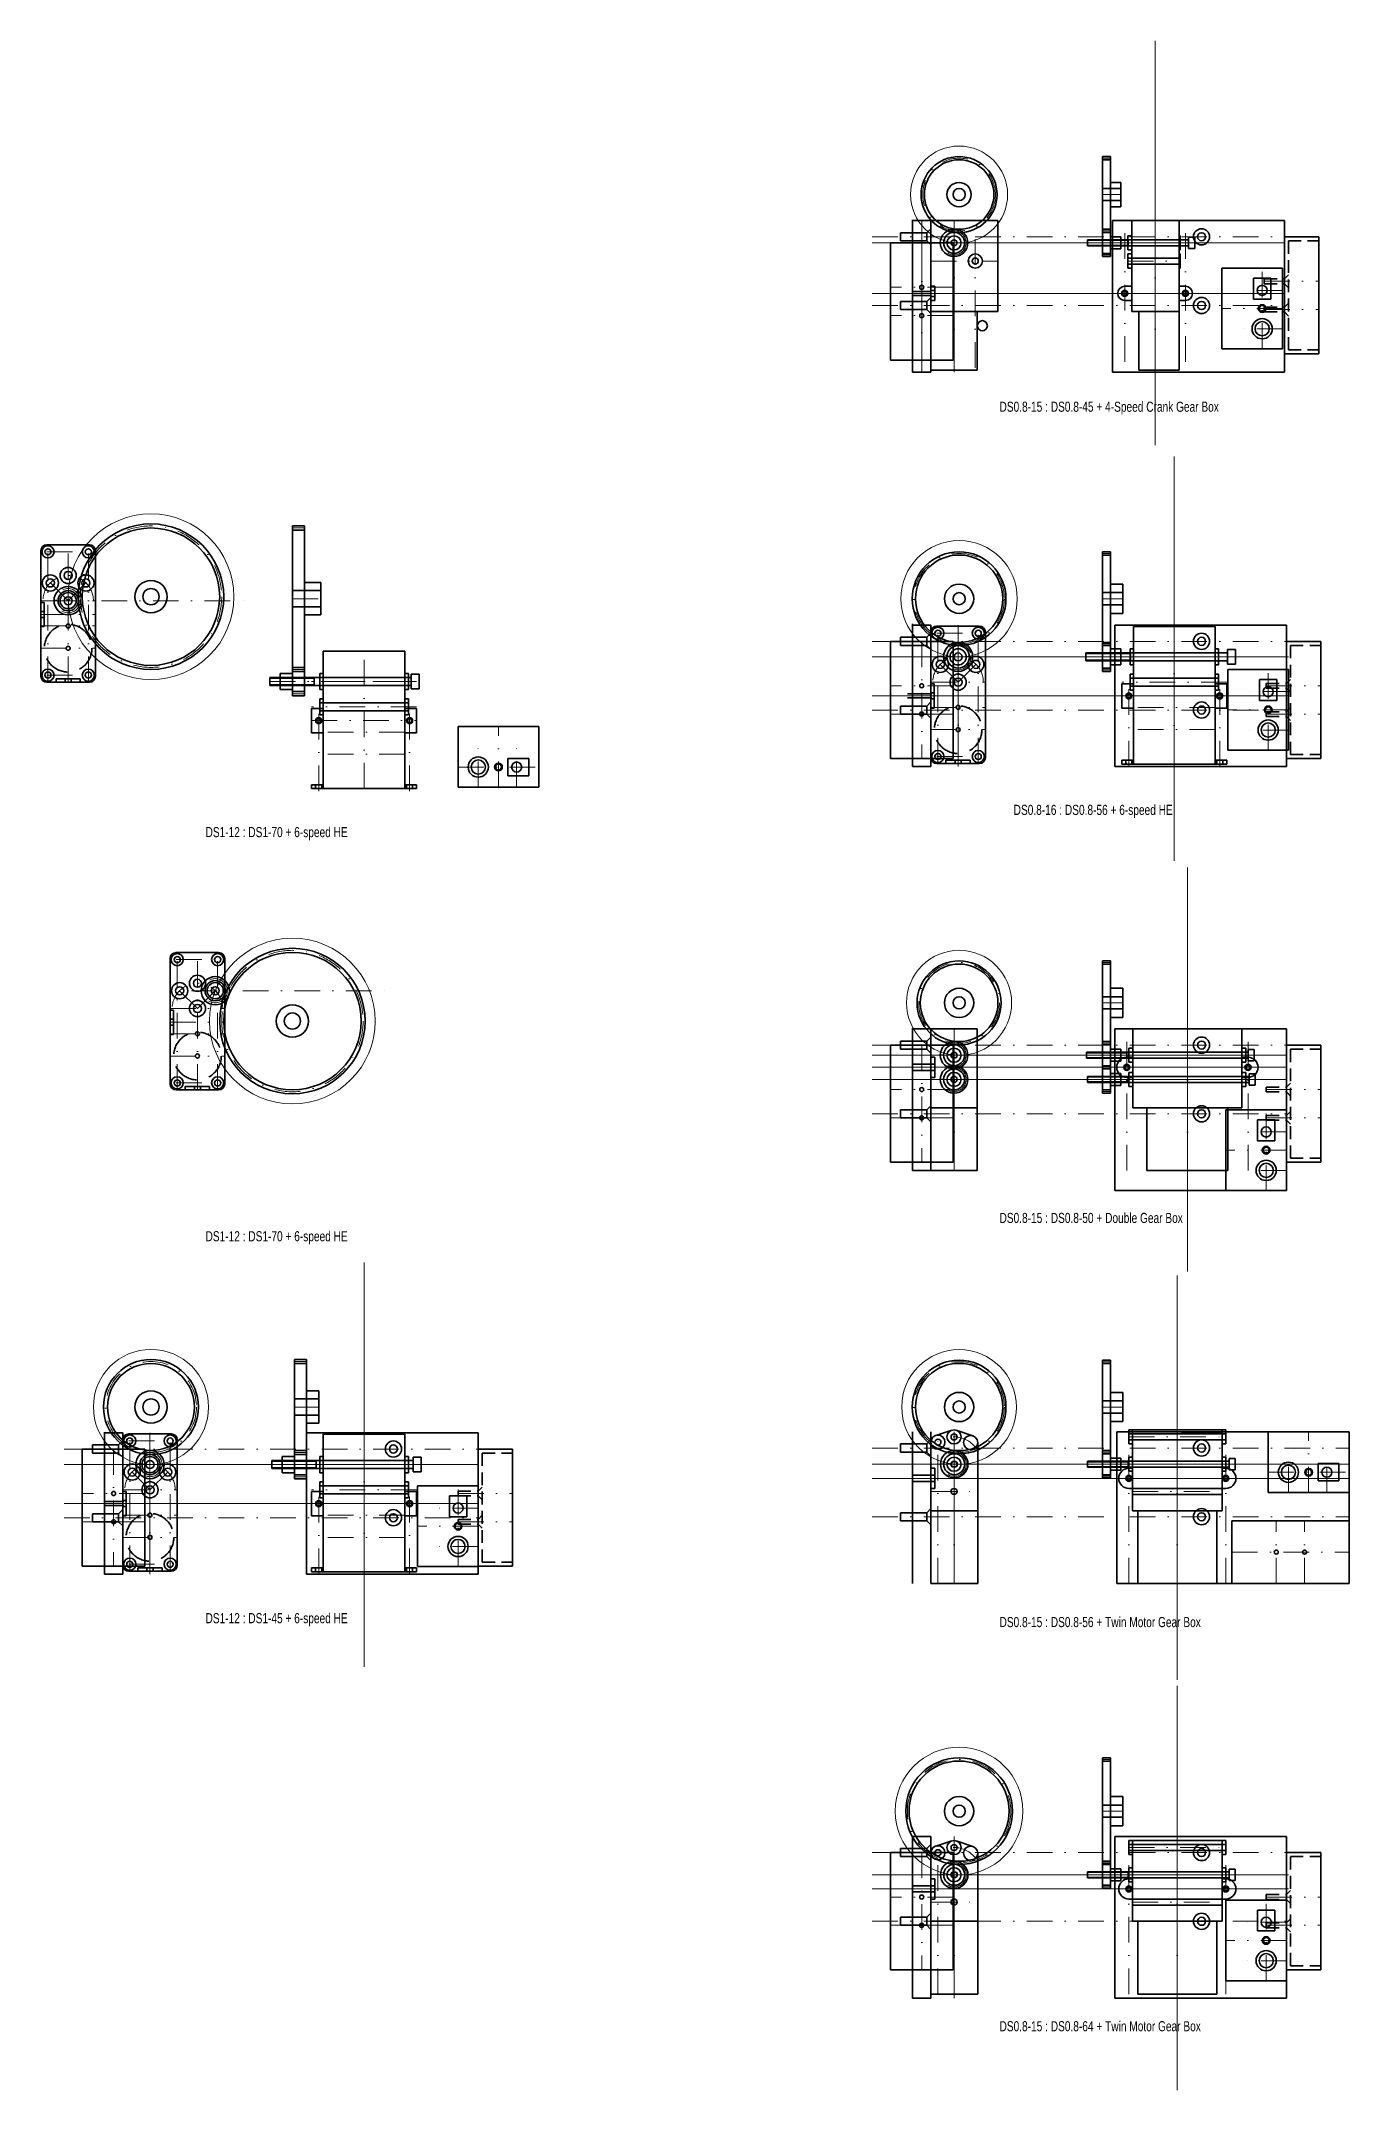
# Model space of a CAD drawing. Header units: millimetres. Extents: x 76 to 723, y -129 to 885.
import ezdxf

# ---------------------------------------------------------------- set-up
doc = ezdxf.new("R2010")
doc.units = ezdxf.units.MM
for name, pattern in [('DASHDOT', [25.4, 12.7, -6.35, 0, -6.35]), ('DASHED', [19.05, 12.7, -6.35]), ('DASHED2', [9.525, 6.35, -3.175])]:
    doc.linetypes.add(name, pattern=pattern)
doc.layers.get('0').update_dxf_attribs({"linetype": 'CONTINUOUS', "lineweight": 0})
for name, color, linetype, lineweight in [('AUX', 1, 'CONTINUOUS', 18), ('CENTER', 7, 'DASHDOT', 18), ('CONTOUR', 7, 'CONTINUOUS', 35), ('TEXT', 7, 'CONTINUOUS', 18)]:
    doc.layers.add(name, color=color, linetype=linetype, lineweight=lineweight)
doc.styles.get("Standard").update_dxf_attribs({"font": 'txt', "width": 0.75})

# ---------------------------------------------------------------- blocks, each defined once
blk = doc.blocks.new('controller front')
at = {"layer": 'CENTER'}
for p, q in [((20, -20), (20, 20)), ((30, 0), (0, 0)), ((30, 9), (6, 9)), ((30, -10), (6, -10))]:
    blk.add_line(p, q, dxfattribs=at)
at = {"layer": 'CONTOUR'}
for p, q in [((0, -20), (0, 20)), ((0, 20), (30, 20)), ((15.7, 4.7), (15.7, 15)), ((24.3, 15), (15.7, 15)), ((24.3, 4.7), (24.3, 15)), ((30, -20), (30, 20)), ((24.3, 4.7), (15.7, 4.7)), ((30, -20), (0, -20))]:
    blk.add_line(p, q, dxfattribs=at)
for centre, radius in [((20, 9), 2.5), ((20, 0), 1.9), ((20, 0), 1.5), ((20, -10), 5), ((20, -10), 3.5)]:
    blk.add_circle(centre, radius, dxfattribs=at)
blk = doc.blocks.new('battery 2AA front')
at = {"layer": 'CENTER'}
for p, q in [((22, -15.5), (22, 15.5)), ((36, -15.5), (36, 15.5)), ((0, 0), (58, 0))]:
    blk.add_line(p, q, dxfattribs=at)
at = {"layer": 'CONTOUR'}
for p, q in [((0, -15.5), (0, 15.5)), ((0, 15.5), (58, 15.5)), ((58, -15.5), (58, 15.5)), ((0, -15.5), (58, -15.5))]:
    blk.add_line(p, q, dxfattribs=at)
for centre in [(22, 0), (36, 0)]:
    blk.add_circle(centre, 1, dxfattribs=at)
blk = doc.blocks.new('DS1-45 front')
at = {"layer": 'CENTER'}
blk.add_circle((0, 0), 22.5, dxfattribs=at)
at = {"layer": 'CONTOUR'}
for radius in [23.5, 21.5, 8, 4]:
    blk.add_circle((0, 0), radius, dxfattribs=at)
blk = doc.blocks.new('DS0.8-64 front')
at = {"layer": 'CENTER'}
blk.add_circle((0, 0), 25.6, dxfattribs=at)
at = {"layer": 'CONTOUR'}
for radius in [26.4, 24.8, 7.25, 3]:
    blk.add_circle((0, 0), radius, dxfattribs=at)
blk = doc.blocks.new('DS0.8-56 front')
at = {"layer": 'CENTER'}
blk.add_circle((0, 0), 22.4, dxfattribs=at)
at = {"layer": 'CONTOUR'}
for radius in [23.2, 21.6, 7.25, 3]:
    blk.add_circle((0, 0), radius, dxfattribs=at)
blk = doc.blocks.new('DS0.8-50 front')
at = {"layer": 'CENTER'}
blk.add_circle((0, 0), 20, dxfattribs=at)
at = {"layer": 'CONTOUR'}
for radius in [20.8, 19.2, 7.25, 3]:
    blk.add_circle((0, 0), radius, dxfattribs=at)
blk = doc.blocks.new('DS0.8-45 front')
at = {"layer": 'CENTER'}
blk.add_circle((0, 0), 18, dxfattribs=at)
at = {"layer": 'CONTOUR'}
for radius in [18.8, 17.2, 6, 3]:
    blk.add_circle((0, 0), radius, dxfattribs=at)
blk = doc.blocks.new('DS0.8-15 front')
at = {"layer": 'CENTER'}
blk.add_circle((0, 0), 6, dxfattribs=at)
at = {"layer": 'CONTOUR'}
for radius in [6.8, 5.2, 1.5]:
    blk.add_circle((0, 0), radius, dxfattribs=at)
blk = doc.blocks.new('DS1-12 side')
at = {"layer": 'CENTER'}
for p, q in [((6, 6), (0, 6)), ((6, -6), (0, -6))]:
    blk.add_line(p, q, dxfattribs=at)
at = {"layer": 'CONTOUR'}
for p, q in [((6, 7), (0, 7)), ((0, -7), (0, 7)), ((6, 5), (0, 5)), ((12, 2), (0, 2)), ((6, -7), (6, 7)), ((12, 4), (6, 4)), ((12, -4), (12, 4)), ((12, -2), (0, -2)), ((6, -5), (0, -5)), ((6, -7), (0, -7)), ((12, -4), (6, -4))]:
    blk.add_line(p, q, dxfattribs=at)
blk = doc.blocks.new('DS0.8-15 side')
at = {"layer": 'CENTER'}
for p, q in [((0, 6), (4, 6)), ((0, -6), (4, -6))]:
    blk.add_line(p, q, dxfattribs=at)
at = {"layer": 'CONTOUR'}
for p, q in [((0, 6.8), (4, 6.8)), ((0, -6.8), (0, 6.8)), ((0, 5.2), (4, 5.2)), ((0, 1.5), (9, 1.5)), ((4, -6.8), (4, 6.8)), ((4, 3), (9, 3)), ((9, -3), (9, 3)), ((0, -1.5), (9, -1.5)), ((0, -5.2), (4, -5.2)), ((0, -6.8), (4, -6.8)), ((4, -3), (9, -3))]:
    blk.add_line(p, q, dxfattribs=at)
blk = doc.blocks.new('DS0.8-16 side')
at = {"layer": 'CENTER'}
for p, q in [((0, 6.4), (4, 6.4)), ((0, 0), (9, 0)), ((0, -6.4), (4, -6.4))]:
    blk.add_line(p, q, dxfattribs=at)
at = {"layer": 'CONTOUR'}
for p, q in [((0, 7.2), (4, 7.2)), ((0, -7.2), (0, 7)), ((0, 5.6), (4, 5.6)), ((0, 2), (9, 2)), ((4, -7.2), (4, 7.2)), ((4, 4), (9, 4)), ((9, -4), (9, 4)), ((0, -2), (9, -2)), ((0, -5.6), (4, -5.6)), ((0, -7.2), (4, -7.2)), ((4, -4), (9, -4))]:
    blk.add_line(p, q, dxfattribs=at)
blk = doc.blocks.new('DS0.8-45 side')
at = {"layer": 'CENTER'}
for p, q in [((0, 18), (4, 18)), ((0, 0), (9, 0)), ((0, -18), (4, -18))]:
    blk.add_line(p, q, dxfattribs=at)
at = {"layer": 'CONTOUR'}
for p, q in [((0, 18.8), (4, 18.8)), ((0, -18.8), (0, 18.8)), ((0, 17.2), (4, 17.2)), ((4, -18.8), (4, 18.8)), ((0, 3), (9, 3)), ((4, 6), (9, 6)), ((9, -6), (9, 6)), ((0, -3), (9, -3)), ((4, -6), (9, -6)), ((0, -17.2), (4, -17.2)), ((0, -18.8), (4, -18.8))]:
    blk.add_line(p, q, dxfattribs=at)
blk = doc.blocks.new('DS0.8-50 side')
at = {"layer": 'CENTER'}
for p, q in [((0, 20), (4, 20)), ((0, 0), (10, 0)), ((0, -20), (4, -20))]:
    blk.add_line(p, q, dxfattribs=at)
at = {"layer": 'CONTOUR'}
for p, q in [((0, 20.8), (4, 20.8)), ((0, -20.8), (0, 20.8)), ((4, -20.8), (4, 20.8)), ((0, 19.2), (4, 19.2)), ((0, 3), (10, 3)), ((4, 7.25), (10, 7.25)), ((10, -7.25), (10, 7.25)), ((0, -3), (10, -3)), ((4, -7.25), (10, -7.25)), ((0, -19.2), (4, -19.2)), ((0, -20.8), (4, -20.8))]:
    blk.add_line(p, q, dxfattribs=at)
blk = doc.blocks.new('DS0.8-56 side')
at = {"layer": 'CENTER'}
for p, q in [((0, 22.4), (4, 22.4)), ((0, 0), (10, 0)), ((0, -22.4), (4, -22.4))]:
    blk.add_line(p, q, dxfattribs=at)
at = {"layer": 'CONTOUR'}
for p, q in [((0, 23.2), (4, 23.2)), ((0, -23.2), (0, 23.2)), ((0, 21.6), (4, 21.6)), ((4, -23.2), (4, 23.2)), ((0, 3), (10, 3)), ((4, 7.25), (10, 7.25)), ((10, -7.25), (10, 7.25)), ((0, -3), (10, -3)), ((4, -7.25), (10, -7.25)), ((0, -21.6), (4, -21.6)), ((0, -23.2), (4, -23.2))]:
    blk.add_line(p, q, dxfattribs=at)
blk = doc.blocks.new('DS0.8-64 side')
at = {"layer": 'CENTER'}
for p, q in [((0, 25.6), (4, 25.6)), ((0, 0), (10, 0)), ((0, -25.6), (4, -25.6))]:
    blk.add_line(p, q, dxfattribs=at)
at = {"layer": 'CONTOUR'}
for p, q in [((0, -26.4), (0, 26.4)), ((0, 26.4), (4, 26.4)), ((0, 24.8), (4, 24.8)), ((4, -26.4), (4, 26.4)), ((0, 3), (10, 3)), ((4, 7.25), (10, 7.25)), ((10, -7.25), (10, 7.25)), ((0, -3), (10, -3)), ((4, -7.25), (10, -7.25)), ((0, -24.8), (4, -24.8)), ((0, -26.4), (4, -26.4))]:
    blk.add_line(p, q, dxfattribs=at)
blk = doc.blocks.new('DS1-70 side')
at = {"layer": 'CENTER'}
for p, q in [((0, 35), (6, 35)), ((0, 0), (14, 0)), ((0, -35), (6, -35))]:
    blk.add_line(p, q, dxfattribs=at)
at = {"layer": 'CONTOUR'}
for p, q in [((0, 36), (6, 36)), ((0, -36), (0, 36)), ((0, 34), (6, 34)), ((6, -36), (6, 36)), ((0, 4), (14, 4)), ((6, 8), (14, 8)), ((14, -8), (14, 8)), ((0, -4), (14, -4)), ((6, -8), (14, -8)), ((0, -34), (6, -34)), ((0, -36), (6, -36))]:
    blk.add_line(p, q, dxfattribs=at)
blk = doc.blocks.new('DS1-45 side')
at = {"layer": 'CENTER'}
for p, q in [((0, 22.5), (6, 22.5)), ((0, 0), (12, 0)), ((0, -22.5), (6, -22.5))]:
    blk.add_line(p, q, dxfattribs=at)
at = {"layer": 'CONTOUR'}
for p, q in [((0, 23.5), (6, 23.5)), ((0, -23.5), (0, 23.5)), ((0, 21.5), (6, 21.5)), ((6, -23.5), (6, 23.5)), ((0, 4), (12, 4)), ((6, 8), (12, 8)), ((12, -8), (12, 8)), ((0, -4), (12, -4)), ((6, -8), (12, -8)), ((0, -21.5), (6, -21.5)), ((0, -23.5), (6, -23.5))]:
    blk.add_line(p, q, dxfattribs=at)
blk = doc.blocks.new('6-speed HE front')
at = {"layer": 'CENTER'}
for p, q in [((0, -33.7), (0, 34.3)), ((26, 19.3), (-26, 19.3)), ((26, 6.8), (-26, 6.8)), ((-26, 0), (26, 0)), ((-22.5, -34.9), (-22.5, 6)), ((22.5, -34.9), (22.5, 6)), ((20.2, -5.7), (-20.2, -5.7)), ((20.2, -16.7), (-20.2, -16.7))]:
    blk.add_line(p, q, dxfattribs=at)
at = {"layer": 'CONTOUR'}
for p, q in [((-20.2, -33.7), (-20.2, 34.3)), ((-20.2, 34.3), (20.2, 34.3)), ((20.2, -33.7), (20.2, 34.3)), ((-21.9, 19.6), (-21.9, 23.3)), ((-20.2, 23.3), (-21.9, 23.3)), ((21.9, 21.3), (-21.9, 21.3)), ((21.9, 23.3), (20.2, 23.3)), ((21.9, 19.6), (21.9, 23.3)), ((-21.9, 15.3), (-21.9, 19.6)), ((21.9, 17.3), (-21.9, 17.3)), ((-20.2, 15.3), (-21.9, 15.3)), ((-21.9, 2.8), (-21.9, 10.8)), ((-20.2, 10.8), (-21.9, 10.8)), ((21.9, 15.3), (20.2, 15.3)), ((21.9, 10.8), (20.2, 10.8)), ((21.9, 15.3), (21.9, 19.6)), ((21.9, 2.8), (21.9, 10.8)), ((-20.2, 6), (-26, 6)), ((-26, -6), (-26, 6)), ((21.9, 8.8), (-21.9, 8.8)), ((21.9, 4.8), (-21.9, 4.8)), ((-20.2, 2.8), (-21.9, 2.8)), ((26, 6), (20.2, 6)), ((21.9, 2.8), (20.2, 2.8)), ((26, -6), (26, 6)), ((-20.2, -6), (-26, -6)), ((26, -6), (20.2, -6)), ((-26, -33.7), (-26, -31.8)), ((-20.2, -31.8), (-26, -31.8)), ((-26, -33.7), (26, -33.7)), ((-24, -33.7), (-24, -31.8)), ((-21, -33.7), (-21, -31.8)), ((26, -31.8), (20.2, -31.8)), ((21, -33.7), (21, -31.8)), ((24, -33.7), (24, -31.8)), ((26, -33.7), (26, -31.8))]:
    blk.add_line(p, q, dxfattribs=at)
for centre in [(-22.5, 0), (22.5, 0)]:
    blk.add_circle(centre, 1.5, dxfattribs=at)
blk = doc.blocks.new('twin motor front')
at = {"layer": 'CENTER'}
for p, q in [((-24, -52), (-24, 24)), ((-24, 20.5), (24, 20.5)), ((0, -52), (0, 24)), ((24, -52), (24, 24)), ((-29, 0), (29, 0)), ((-24, 7), (24, 7)), ((-22.2, -6.5), (22.2, -6.5))]:
    blk.add_line(p, q, dxfattribs=at)
at = {"layer": 'CONTOUR'}
for p, q in [((-24, 24), (24, 24)), ((-24, 17), (-24, 24)), ((-24, 22), (24, 22)), ((-22.2, -16), (-22.2, 24)), ((22.2, -16), (22.2, 24)), ((24, 17), (24, 24)), ((-24, 19), (24, 19)), ((-24, 17), (-22.2, 17)), ((-24, 3.5), (-24, 10.5)), ((-24, 10.5), (-22.2, 10.5)), ((22.2, 17), (24, 17)), ((22.2, 10.5), (24, 10.5)), ((24, 3.5), (24, 10.5)), ((-24, 8.5), (24, 8.5)), ((-24, 5.5), (24, 5.5)), ((-24, 5), (-22.2, 5)), ((-24, 3.5), (-22.2, 3.5)), ((22.2, 5), (24, 5)), ((22.2, 3.5), (24, 3.5)), ((-24, -5), (-22.2, -5)), ((-22.2, -5), (22.2, -5)), ((-22.2, -8), (22.2, -8)), ((22.2, -5), (24, -5)), ((-22.2, -16), (22.2, -16)), ((-19.5, -52), (-19.5, -16)), ((19.5, -52), (19.5, -16)), ((-19.5, -52), (19.5, -52))]:
    blk.add_line(p, q, dxfattribs=at)
for centre in [(-24, 0), (24, 0)]:
    blk.add_circle(centre, 1.5, dxfattribs=at)
at = {"layer": 'CONTOUR', "color": 7, "linetype": 'CONTINUOUS', "lineweight": 35}
for centre, start, end in [((-24, 0), 90, 270), ((24, 0), 270, 90)]:
    blk.add_arc(centre, 5, start, end, dxfattribs=at)
blk = doc.blocks.new('twin motor side')
at = {"layer": 'CENTER'}
for p, q in [((3.5, -52), (3.5, 24)), ((11.5, -52), (11.5, 24)), ((0, 0), (23.2, 0)), ((0.1, 7), (23.2, 7)), ((0.1, -6.5), (23.2, -6.5))]:
    blk.add_line(p, q, dxfattribs=at)
at = {"layer": 'CENTER', "color": 7, "linetype": 'DASHDOT', "lineweight": 18}
blk.add_arc((11.5, 7), 13.5, 37.7013, 141.2376, dxfattribs=at)
at = {"layer": 'CONTOUR'}
for p, q in [((2.4, 21.2), (10.4, 23.8)), ((12.6, 23.8), (20.8, 21)), ((0, -52), (0, 17.9)), ((23.2, -52), (23.2, 17.7)), ((0, 5), (2, 5)), ((0, 1.5), (2, 1.5)), ((2, -5), (2, 5)), ((0, -1.5), (2, -1.5)), ((0, -5), (2, -5)), ((0, -16), (23.2, -16)), ((0, -52), (23.2, -52))]:
    blk.add_line(p, q, dxfattribs=at)
for centre, radius in [((3.5, 17.9), 3.5), ((11.5, 20.5), 3.5), ((11.5, 20.5), 1.5), ((19.7, 17.7), 3.5), ((3.5, 17.9), 1.5), ((11.5, 7), 3.5), ((11.5, 7), 1.5), ((11.5, -6.5), 1.5)]:
    blk.add_circle(centre, radius, dxfattribs=at)
blk = doc.blocks.new('4-speed crank side')
at = {"layer": 'CENTER'}
for p, q in [((11.5, -36.8), (11.5, 36.1)), ((22, -36.8), (22, 36.1)), ((0, 25), (33.2, 25)), ((0, 16), (33.2, 16)), ((0, 0), (33.2, 0))]:
    blk.add_line(p, q, dxfattribs=at)
at = {"layer": 'CONTOUR'}
for p, q in [((0, 36), (33.2, 36)), ((0, -38), (0, 36)), ((33.2, -9), (33.2, 36)), ((0, 3.5), (2, 3.5)), ((0, 1.5), (2, 1.5)), ((2, -3.5), (2, 3.5)), ((0, -1.5), (2, -1.5)), ((0, -3.5), (2, -3.5)), ((0, -9), (33.2, -9)), ((23, -38), (23, -9)), ((0, -38), (23, -38))]:
    blk.add_line(p, q, dxfattribs=at)
for centre, radius in [((11.5, 25), 3.5), ((11.5, 25), 1.5), ((22, 16), 3.5), ((22, 16), 1.5), ((25.5, -16), 2.5)]:
    blk.add_circle(centre, radius, dxfattribs=at)
blk = doc.blocks.new('4-speed crank front')
at = {"layer": 'CENTER'}
for p, q in [((-15, -33.9), (-15, 36.1)), ((0, -36.8), (0, 36.1)), ((15, -33.9), (15, 36.1)), ((-13.5, 25), (12.5, 25)), ((-13.5, 16), (12.5, 16)), ((-18.5, 0), (18.5, 0))]:
    blk.add_line(p, q, dxfattribs=at)
at = {"layer": 'CONTOUR'}
for p, q in [((-13.5, 36), (12.5, 36)), ((-11.5, -9), (-11.5, 36)), ((12, -38), (12, 36)), ((-13.5, 28.5), (-11.5, 28.5)), ((-13.5, 21.5), (-13.5, 28.5)), ((-13.5, 26.5), (12.5, 26.5)), ((-13.5, 23.5), (12.5, 23.5)), ((-13.5, 21.5), (-11.5, 21.5)), ((12, 28.5), (12.5, 28.5)), ((12, 21.5), (12.5, 21.5)), ((12.5, 21.5), (12.5, 28.5)), ((-13.5, 19.5), (-11.5, 19.5)), ((-13.5, 12.5), (-13.5, 19.5)), ((-13.5, 17.5), (12.5, 17.5)), ((-13.5, 14.5), (12.5, 14.5)), ((-13.5, 12.5), (-11.5, 12.5)), ((12, 19.5), (12.5, 19.5)), ((12, 12.5), (12.5, 12.5)), ((12.5, 12.5), (12.5, 19.5)), ((-15, 3.5), (-11.5, 3.5)), ((12, 3.5), (15, 3.5)), ((-11.5, -3.5), (-15, -3.5)), ((-11.5, -9), (12, -9)), ((-8, -38), (-8, -9)), ((15, -3.5), (12, -3.5)), ((-8, -38), (12, -38))]:
    blk.add_line(p, q, dxfattribs=at)
for centre in [(-15, 0), (15, 0)]:
    blk.add_circle(centre, 1.5, dxfattribs=at)
at = {"layer": 'CONTOUR', "color": 7, "linetype": 'CONTINUOUS', "lineweight": 35}
for centre, start, end in [((-15, 0), 90, 270), ((15, 0), 270, 90)]:
    blk.add_arc(centre, 3.5, start, end, dxfattribs=at)
blk = doc.blocks.new('double gear box front')
at = {"layer": 'CENTER'}
for p, q in [((-30, -51.1), (-30, 18.9)), ((0, -51.1), (0, 18.9)), ((30, -51.1), (30, 18.9)), ((-35, 0), (35, 0)), ((-29, 6), (29, 6)), ((-29, -6), (29, -6))]:
    blk.add_line(p, q, dxfattribs=at)
at = {"layer": 'CONTOUR'}
for p, q in [((-27, 19), (27, 19)), ((-27, -20), (-27, 18.9)), ((27, -20), (27, 18.9)), ((-30, 5), (-27, 5)), ((-29, 2.5), (-29, 9.5)), ((-29, 9.5), (-27, 9.5)), ((-29, 7.5), (29, 7.5)), ((-29, 4.5), (29, 4.5)), ((-29, 2.5), (-27, 2.5)), ((27, 9.5), (29, 9.5)), ((27, 5), (30, 5)), ((27, 2.5), (29, 2.5)), ((29, 2.5), (29, 9.5)), ((-30, -5), (-27, -5)), ((-29, -9.5), (-29, -2.5)), ((-29, -2.5), (-27, -2.5)), ((-29, -4.5), (29, -4.5)), ((-29, -7.5), (29, -7.5)), ((-29, -9.5), (-27, -9.5)), ((27, -2.5), (29, -2.5)), ((27, -5), (30, -5)), ((27, -9.5), (29, -9.5)), ((29, -9.5), (29, -2.5)), ((-27, -20), (27, -20)), ((-20, -51), (-20, -20)), ((20, -51), (20, -20)), ((-20, -51), (20, -51))]:
    blk.add_line(p, q, dxfattribs=at)
for centre in [(-30, 0), (30, 0)]:
    blk.add_circle(centre, 1.5, dxfattribs=at)
at = {"layer": 'CONTOUR', "color": 7, "linetype": 'CONTINUOUS', "lineweight": 35}
for centre, start, end in [((-30, 0), 90, 270), ((30, 0), 270, 90)]:
    blk.add_arc(centre, 5, start, end, dxfattribs=at)
blk = doc.blocks.new('double gear box side')
at = {"layer": 'CENTER'}
for p, q in [((11.5, -51), (11.5, 19)), ((0, 6), (23, 6)), ((0, 0), (23, 0)), ((0, -6), (23, -6))]:
    blk.add_line(p, q, dxfattribs=at)
at = {"layer": 'CONTOUR'}
for p, q in [((0, -51), (0, 19)), ((0, 19), (23, 19)), ((23, -51), (23, 19)), ((0, 5), (2, 5)), ((0, 1.5), (2, 1.5)), ((2, -5), (2, 5)), ((0, -1.5), (2, -1.5)), ((0, -5), (2, -5)), ((0, -20), (23, -20)), ((0, -51), (23, -51))]:
    blk.add_line(p, q, dxfattribs=at)
for centre, radius in [((11.5, 6), 3.5), ((11.5, 6), 1.5), ((11.5, -6), 3.5), ((11.5, -6), 1.5)]:
    blk.add_circle(centre, radius, dxfattribs=at)
blk = doc.blocks.new('M4x70')
at = {"layer": 'CENTER'}
blk.add_line((-70, 0), (4, 0), dxfattribs=at)
at = {"layer": 'CONTOUR'}
for p, q in [((-70, -2), (-70, 2)), ((-70, 2), (0, 2)), ((-70, 1.65), (-48, 1.65)), ((-48, -2), (-48, 2)), ((0, -3.6), (0, 3.6)), ((0, 3.6), (4, 3.6)), ((4, -3.6), (4, 3.6)), ((-70, -1.65), (-48, -1.65)), ((-70, -2), (0, -2)), ((0, -3.6), (4, -3.6))]:
    blk.add_line(p, q, dxfattribs=at)
blk = doc.blocks.new('M3x70')
at = {"layer": 'CENTER'}
blk.add_line((-70, 0), (3, 0), dxfattribs=at)
at = {"layer": 'CONTOUR'}
for p, q in [((-70, 1.5), (-70, -1.5)), ((-70, 1.5), (0, 1.5)), ((-70, 1.25), (-50, 1.25)), ((-50, 1.5), (-50, -1.5)), ((0, 2.75), (0, -2.75)), ((0, 2.75), (3, 2.75)), ((3, 2.75), (3, -2.75)), ((-70, -1.25), (-50, -1.25)), ((-70, -1.5), (0, -1.5)), ((0, -2.75), (3, -2.75))]:
    blk.add_line(p, q, dxfattribs=at)
blk = doc.blocks.new('M3x80')
at = {"layer": 'CENTER'}
blk.add_line((-80, 0), (3, 0), dxfattribs=at)
at = {"layer": 'CONTOUR'}
for p, q in [((-80, 1.5), (-80, -1.5)), ((-80, 1.5), (0, 1.5)), ((-80, 1.25), (-60, 1.25)), ((-60, 1.5), (-60, -1.5)), ((0, 2.75), (0, -2.75)), ((0, 2.75), (3, 2.75)), ((3, 2.75), (3, -2.75)), ((-80, -1.25), (-60, -1.25)), ((-80, -1.5), (0, -1.5)), ((0, -2.75), (3, -2.75))]:
    blk.add_line(p, q, dxfattribs=at)
blk = doc.blocks.new('M3x50')
at = {"layer": 'CENTER'}
blk.add_line((-50, 0), (3, 0), dxfattribs=at)
at = {"layer": 'CONTOUR'}
for p, q in [((-50, 1.5), (-50, -1.5)), ((-50, 1.5), (0, 1.5)), ((-50, 1.25), (-30, 1.25)), ((-30, 1.5), (-30, -1.5)), ((0, 2.75), (0, -2.75)), ((0, 2.75), (3, 2.75)), ((3, 2.75), (3, -2.75)), ((-50, -1.25), (-30, -1.25)), ((-50, -1.5), (0, -1.5)), ((0, -2.75), (3, -2.75))]:
    blk.add_line(p, q, dxfattribs=at)
blk = doc.blocks.new('battery 2AA side')
at = {"layer": 'CENTER'}
for p, q in [((-10, -22), (17, -22)), ((-10, -36), (17, -36))]:
    blk.add_line(p, q, dxfattribs=at)
at = {"layer": 'CONTOUR'}
for p, q in [((0, -58), (0, 0)), ((0, 0), (17, 0)), ((17, -58), (17, 0)), ((0, -58), (17, -58))]:
    blk.add_line(p, q, dxfattribs=at)
at = {"layer": 'CONTOUR', "linetype": 'DASHED2'}
for p, q in [((2, -56), (2, -2)), ((2, -2), (17, -2)), ((0, -20.8), (2, -18.8)), ((-10, -23.2), (-10, -20.8)), ((-10, -20.8), (0, -20.8)), ((-10, -23.2), (0, -23.2)), ((0, -23.2), (2, -25.2)), ((-10, -37.2), (-10, -34.8)), ((-10, -34.8), (0, -34.8)), ((-10, -37.2), (0, -37.2)), ((0, -34.8), (2, -32.8)), ((0, -37.2), (2, -39.2)), ((2, -56), (17, -56))]:
    blk.add_line(p, q, dxfattribs=at)
blk = doc.blocks.new('DS1-12 front')
at = {"layer": 'CENTER'}
blk.add_circle((0, 0), 6, dxfattribs=at)
at = {"layer": 'CONTOUR'}
for radius in [7, 5, 2]:
    blk.add_circle((0, 0), radius, dxfattribs=at)
blk = doc.blocks.new('6-speed HE side')
at = {"layer": 'CENTER'}
for p, q in [((3, 31), (24, 31)), ((3.5, -33.5), (3.5, 34.5)), ((13.5, -33.5), (13.5, 34.5)), ((23.5, -33.5), (23.5, 34.5)), ((13.5, 6.8), (0, 20.3)), ((13.5, 6.8), (27, 20.3)), ((0, 6.8), (27, 6.8)), ((0, 0), (27, 0)), ((0, -5.7), (27, -5.7)), ((0, -16.7), (27, -16.7)), ((3, -30), (24, -30))]:
    blk.add_line(p, q, dxfattribs=at)
at = {"layer": 'CENTER', "color": 7, "linetype": 'DASHDOT', "lineweight": 18}
blk.add_arc((13.5, 6.8), 12.5, 0, 180, dxfattribs=at)
at = {"layer": 'CONTOUR'}
for p, q in [((0, -30.5), (0, 31.5)), ((3, 34.5), (24, 34.5)), ((27, -30.5), (27, 31.5)), ((0, 6), (1.7, 6)), ((0, 1.5), (1.7, 1.5)), ((1.7, -6), (1.7, 6)), ((0, -1.5), (1.7, -1.5)), ((0, -6), (1.7, -6)), ((3, -33.5), (24, -33.5)), ((7.5, -33.5), (7.5, -31.8)), ((7.5, -31.8), (19.5, -31.8)), ((12, -33.5), (12, -31.8)), ((15, -33.5), (15, -31.8)), ((19.5, -33.5), (19.5, -31.8))]:
    blk.add_line(p, q, dxfattribs=at)
for centre, radius in [((3.5, 31), 3), ((3.5, 31), 1.5), ((23.5, 31), 3), ((23.5, 31), 1.5), ((13.5, 19.3), 4), ((13.5, 19.3), 2), ((4.7, 15.6), 4), ((4.7, 15.6), 2), ((13.5, 6.8), 4), ((22.3, 15.6), 4), ((22.3, 15.6), 2), ((13.5, 6.8), 2), ((13.5, -5.7), 1), ((13.5, -16.7), 1), ((3.5, -30), 3), ((3.5, -30), 1.5), ((23.5, -30), 3), ((23.5, -30), 1.5)]:
    blk.add_circle(centre, radius, dxfattribs=at)
at = {"layer": 'CONTOUR', "linetype": 'DASHED'}
blk.add_circle((13.5, -16.7), 11.8, dxfattribs=at)
at = {"layer": 'CONTOUR', "color": 7, "linetype": 'CONTINUOUS', "lineweight": 35}
for centre, start, end in [((3, 31.5), 90, 180), ((24, 31.5), 0, 90), ((3, -30.5), 180, 270), ((24, -30.5), 270, 0)]:
    blk.add_arc(centre, 3, start, end, dxfattribs=at)
blk = doc.blocks.new('DS0.8-16 front')
at = {"layer": 'CENTER'}
blk.add_circle((0, 0), 6.4, dxfattribs=at)
at = {"layer": 'CONTOUR'}
for radius in [7.2, 5.6, 2]:
    blk.add_circle((0, 0), radius, dxfattribs=at)
blk = doc.blocks.new('DS1-70 front')
at = {"layer": 'CENTER'}
blk.add_circle((0, 0), 35, dxfattribs=at)
at = {"layer": 'CONTOUR'}
for radius in [36, 34, 8, 4]:
    blk.add_circle((0, 0), radius, dxfattribs=at)

msp = doc.modelspace()

# ---------------------------------------------------------------- linework, layer by layer
at = {"layer": 'AUX'}
for p, q in [((627, 685), (627, 885)), ((511.5, 721.1), (511.5, 796.5)), ((516, 721.1), (516, 796.1)), ((527.5, 721.1), (527.5, 796.1)), ((487, 785.1), (691, 785.1)), ((487, 760.1), (691, 760.1)), ((636.5, 479.3), (636.5, 679.3)), ((529.5, 525.9), (529.5, 595.9)), ((487, 580.2), (693, 580.2)), ((487, 560.9), (693, 560.9)), ((643, 276), (643, 476)), ((527.5, 326.1), (527.5, 396.1)), ((487, 383.1), (692, 383.1)), ((487, 377.1), (692, 377.1)), ((487, 371.1), (692, 371.1)), ((235.5, 80.5), (235.5, 280.5)), ((638, 74), (638, 274)), ((129.5, 126.2), (129.5, 196.2)), ((527.5, 121.7), (527.5, 196.7)), ((87, 180.5), (292, 180.5)), ((487, 180.7), (723, 180.7)), ((487, 173.7), (723, 173.7)), ((87, 161.2), (292, 161.2)), ((638, -129), (638, 71)), ((527.5, -83.5), (527.5, -3.5)), ((487, -22.5), (693, -22.5)), ((487, -29.5), (693, -29.5))]:
    msp.add_line(p, q, dxfattribs=at)
for centre, radius in [((530, 809), 24), ((130, 610), 41), ((530, 609), 28.8), ((200, 400), 41), ((530, 409), 26), ((130, 209), 28.5), ((530, 209), 28.4), ((530, 9), 31.6)]:
    msp.add_circle(centre, radius, dxfattribs=at)
at = {"layer": 'CENTER'}
for p, q in [((487, 788.1), (691, 788.1)), ((487, 754.1), (691, 754.1)), ((80, 608), (180, 608)), ((487, 587.9), (693, 587.9)), ((487, 553.9), (693, 553.9)), ((150, 415), (250, 415)), ((487, 388.1), (692, 388.1)), ((487, 354.1), (692, 354.1)), ((87, 188.2), (292, 188.2)), ((487, 188.7), (723, 188.7)), ((87, 154.2), (292, 154.2)), ((487, 154.7), (723, 154.7)), ((487, -11.5), (693, -11.5)), ((487, -45.5), (693, -45.5))]:
    msp.add_line(p, q, dxfattribs=at)
at = {"layer": 'CONTOUR'}
for p, q in [((507, 721.1), (507, 796.5)), ((507, 796.2), (516, 796.2)), ((514, 790.1), (516, 792.1)), ((516, 721.1), (516, 796.1)), ((606, 721.1), (606, 796.1)), ((606, 796.1), (691, 796.1)), ((691, 721.1), (691, 796.1)), ((501, 786.1), (501, 790.1)), ((501, 790.1), (514, 790.1)), ((501, 786.1), (514, 786.1)), ((514, 786.1), (514, 790.1)), ((514, 786.1), (516, 784.1)), ((507, 761.1), (516, 761.1)), ((501, 752.1), (501, 756.1)), ((501, 756.1), (514, 756.1)), ((501, 752.1), (514, 752.1)), ((507, 759.1), (516, 759.1)), ((514, 756.1), (516, 758.1)), ((514, 756.1), (514, 752.1)), ((514, 752.1), (516, 750.1)), ((516, 721.1), (507, 721.1)), ((606, 721.1), (691, 721.1)), ((501, 585.9), (501, 589.9)), ((501, 589.9), (514, 589.9)), ((507, 525.9), (507, 596.5)), ((507, 595.9), (516, 595.9)), ((514, 589.9), (516, 591.9)), ((514, 585.9), (514, 589.9)), ((516, 525.9), (516, 595.9)), ((607, 525.9), (607, 595.9)), ((607, 595.9), (692, 595.9)), ((692, 525.9), (692, 595.9)), ((501, 585.9), (514, 585.9)), ((514, 585.9), (516, 583.9)), ((504.5, 561.9), (516.5, 561.9)), ((504.5, 559.9), (516.5, 559.9)), ((514, 555.9), (516, 557.9)), ((501, 551.9), (501, 555.9)), ((501, 555.9), (514, 555.9)), ((501, 551.9), (514, 551.9)), ((514, 555.9), (514, 551.9)), ((514, 551.9), (516, 549.9)), ((507, 525.9), (516, 525.9)), ((607, 525.9), (692, 525.9)), ((507, 326.1), (507, 396.5)), ((507, 396.1), (516, 396.1)), ((516, 326.1), (516, 396.1)), ((607, 316.1), (607, 396.1)), ((607, 396.1), (692, 396.1)), ((692, 316.1), (692, 396.1)), ((501, 386.1), (501, 390.1)), ((501, 390.1), (514, 390.1)), ((501, 386.1), (514, 386.1)), ((514, 390.1), (516, 392.1)), ((514, 386.1), (514, 390.1)), ((514, 386.1), (516, 384.1)), ((607, 387.5), (607, 373.5)), ((507, 378.6), (516, 378.6)), ((507, 375.6), (516, 375.6)), ((501, 352.1), (501, 356.1)), ((501, 356.1), (514, 356.1)), ((514, 356.1), (516, 358.1)), ((514, 356.1), (514, 352.1)), ((501, 352.1), (514, 352.1)), ((514, 352.1), (516, 350.1)), ((507, 326.1), (516, 326.1)), ((607, 316.1), (692, 316.1)), ((107, 126.2), (107, 196.5)), ((107, 196.2), (116, 196.2)), ((116, 126.2), (116, 196.2)), ((207, 126.2), (207, 196.2)), ((207, 196.2), (292, 196.2)), ((292, 126.2), (292, 196.2)), ((507, 121.7), (507, 196.7)), ((514, 190.7), (516, 192.7)), ((516, 121.7), (516, 196.7)), ((608, 121.7), (608, 196.7)), ((608, 196.7), (723, 196.7)), ((640, 196.6), (660, 196.6)), ((723, 121.7), (723, 196.7)), ((101, 186.2), (101, 190.2)), ((101, 190.2), (114, 190.2)), ((101, 186.2), (114, 186.2)), ((114, 190.2), (116, 192.2)), ((114, 186.2), (114, 190.2)), ((114, 186.2), (116, 184.2)), ((501, 186.7), (501, 190.7)), ((501, 190.7), (514, 190.7)), ((501, 186.7), (514, 186.7)), ((514, 186.7), (514, 190.7)), ((514, 186.7), (516, 184.7)), ((507, 175.2), (516, 175.2)), ((507, 172.2), (516, 172.2)), ((101, 152.2), (101, 156.2)), ((101, 156.2), (114, 156.2)), ((101, 152.2), (114, 152.2)), ((107, 162.2), (116.5, 162.2)), ((107, 160.2), (116.5, 160.2)), ((114, 156.2), (116, 158.2)), ((114, 156.2), (114, 152.2)), ((114, 152.2), (116, 150.2)), ((501, 152.7), (501, 156.7)), ((501, 156.7), (514, 156.7)), ((501, 152.7), (514, 152.7)), ((514, 156.7), (516, 158.7)), ((514, 156.7), (514, 152.7)), ((514, 152.7), (516, 150.7)), ((107, 126.2), (116, 126.2)), ((207, 126.2), (292, 126.2)), ((608, 121.7), (723, 121.7)), ((665, 121.7), (723, 121.7)), ((501, -13.5), (501, -9.5)), ((501, -9.5), (514, -9.5)), ((507, -83.5), (507, -3.4)), ((507, -3.5), (516, -3.5)), ((514, -9.5), (516, -7.5)), ((514, -13.5), (514, -9.5)), ((516, -83.5), (516, -3.5)), ((607, -83.5), (607, -3.5)), ((607, -3.5), (692, -3.5)), ((692, -83.5), (692, -3.5)), ((501, -13.5), (514, -13.5)), ((514, -13.5), (516, -15.5)), ((507, -28), (516, -28)), ((507, -31), (516, -31)), ((501, -47.5), (501, -43.5)), ((501, -43.5), (514, -43.5)), ((501, -47.5), (514, -47.5)), ((514, -43.5), (516, -41.5)), ((514, -43.5), (514, -47.5)), ((514, -47.5), (516, -49.5)), ((507, -83.5), (516, -83.5)), ((607, -83.5), (692, -83.5))]:
    msp.add_line(p, q, dxfattribs=at)
for centre, radius in [((650, 788.1), 4), ((650, 788.1), 2), ((612, 760.1), 1), ((642, 760.1), 1), ((650, 754.1), 4), ((650, 754.1), 2), ((650, 587.9), 4), ((650, 587.9), 2), ((614, 560.9), 1), ((650, 553.9), 4), ((659, 560.9), 1), ((213, 548.7), 1), ((258, 548.7), 1), ((650, 553.9), 2), ((650, 388.1), 4), ((650, 388.1), 2), ((613, 377.1), 1), ((673, 377.1), 1), ((650, 354.1), 4), ((650, 354.1), 2), ((650, 188.7), 4), ((250, 188.2), 4), ((250, 188.2), 2), ((650, 188.7), 2), ((614, 173.7), 1), ((662, 173.7), 1), ((213, 161.2), 1), ((250, 154.2), 4), ((250, 154.2), 2), ((258, 161.2), 1), ((650, 154.7), 4), ((650, 154.7), 2), ((650, -11.5), 4), ((650, -11.5), 2), ((614, -29.5), 1), ((662, -29.5), 1), ((650, -45.5), 4), ((650, -45.5), 2)]:
    msp.add_circle(centre, radius, dxfattribs=at)

# ---------------------------------------------------------------- block references
for name, p in [('DS0.8-45 front', (530, 809)), ('DS0.8-45 side', (601, 809)), ('4-speed crank side', (516, 760.1)), ('DS0.8-15 front', (527.5, 785.1)), ('DS0.8-15 side', (601, 785.1)), ('4-speed crank front', (627, 760.1)), ('M3x50', (643.6, 785.1)), ('battery 2AA side', (691, 788.1)), ('DS1-70 front', (130, 610)), ('DS1-70 side', (200, 609)), ('6-speed HE side', (75.5, 601.2)), ('DS0.8-56 front', (530, 609)), ('DS0.8-56 side', (601, 609)), ('DS1-12 front', (89, 608)), ('6-speed HE side', (516, 560.9)), ('6-speed HE front', (636.5, 560.9)), ('6-speed HE front', (235.5, 548.7)), ('DS0.8-16 front', (529.5, 580.2)), ('M4x70', (662.8, 580.2)), ('DS0.8-16 side', (601, 580.2)), ('battery 2AA side', (692, 587.9)), ('M4x70', (258.8, 568)), ('controller front', (663, 554)), ('6-speed HE side', (139.5, 399.4)), ('DS1-70 front', (200, 400)), ('DS0.8-50 front', (530, 409)), ('DS0.8-50 side', (601, 409)), ('DS1-12 front', (161.8, 415)), ('double gear box side', (516, 377.1)), ('double gear box front', (643, 377.1)), ('DS0.8-15 front', (527.5, 383.1)), ('M3x80', (673, 383.1)), ('DS0.8-15 side', (601, 383.1)), ('battery 2AA side', (692, 388.1)), ('DS0.8-15 front', (527.5, 371.1)), ('DS0.8-15 side', (601, 371.1)), ('M3x80', (673.6, 371.1)), ('controller front', (662, 336.1)), ('DS1-45 front', (130, 209)), ('DS1-45 side', (201, 209)), ('DS0.8-56 front', (530, 209)), ('DS0.8-56 side', (601, 209)), ('6-speed HE side', (116, 161.2)), ('6-speed HE front', (235.5, 161.2)), ('twin motor side', (516, 173.7)), ('twin motor front', (638, 173.7)), ('DS1-12 front', (129.5, 180.5)), ('M4x70', (259.8, 180.5)), ('battery 2AA side', (292, 188.2)), ('DS0.8-15 front', (527.6, 180.7)), ('M3x70', (663.6, 180.7)), ('DS0.8-15 side', (601, 180.7)), ('controller front', (262, 150)), ('battery 2AA front', (665, 137.2)), ('DS0.8-64 front', (530, 9)), ('DS0.8-64 side', (601, 9)), ('twin motor side', (516, -29.5)), ('twin motor front', (638, -29.5)), ('DS0.8-15 front', (527.6, -22.5)), ('M3x70', (663.6, -22.5)), ('DS0.8-15 side', (601, -22.5)), ('battery 2AA side', (692, -11.5)), ('controller front', (662, -55))]:
    msp.add_blockref(name, p)
at = {"yscale": -1}
for name, p, rotation in [('battery 2AA front', (511.5, 785.1), 270), ('battery 2AA front', (511.5, 587.9), 270), ('DS1-12 side', (206, 568), 180), ('battery 2AA front', (511.5, 388.1), 270), ('battery 2AA front', (111.5, 188.2), 270), ('DS1-12 side', (207, 180.5), 180), ('battery 2AA front', (511.5, -11.5), 270)]:
    msp.add_blockref(name, p, dxfattribs=dict(at, rotation=rotation))
for p, rotation in [((660, 752.6), 360), ((302, 545.7), 270), ((703, 196.7), 270)]:
    msp.add_blockref('controller front', p, dxfattribs=dict(rotation=rotation))

# ---------------------------------------------------------------- texts
at = {"layer": 'CONTOUR', "char_height": 5, "width": 100, "attachment_point": 7}
for s, insert in [('DS0.8-15\\~:\\~DS0.8-45\\~+\\~4-Speed\\~Crank\\~Gear\\~Box', (550, 700)), ('DS0.8-15\\~:\\~DS0.8-50\\~+\\~Double\\~Gear\\~Box', (550, 300)), ('DS0.8-15\\~:\\~DS0.8-56\\~+\\~Twin\\~Motor\\~Gear\\~Box', (550, 100)), ('DS0.8-15\\~:\\~DS0.8-64\\~+\\~Twin\\~Motor\\~Gear\\~Box', (550, -100))]:
    msp.add_mtext(s, dxfattribs=dict(at, insert=insert))
at = {"layer": 'TEXT', "char_height": 5, "width": 100, "attachment_point": 1}
for s, insert in [('DS0.8-16\\~:\\~DS0.8-56\\~+\\~6-speed\\~HE', (557, 507)), ('DS1-12\\~:\\~DS1-70\\~+\\~6-speed\\~HE', (157, 496)), ('DS1-12\\~:\\~DS1-70\\~+\\~6-speed\\~HE', (157, 296)), ('DS1-12\\~:\\~DS1-45\\~+\\~6-speed\\~HE', (157, 107))]:
    msp.add_mtext(s, dxfattribs=dict(at, insert=insert))

doc.saveas('drawing.dxf')
